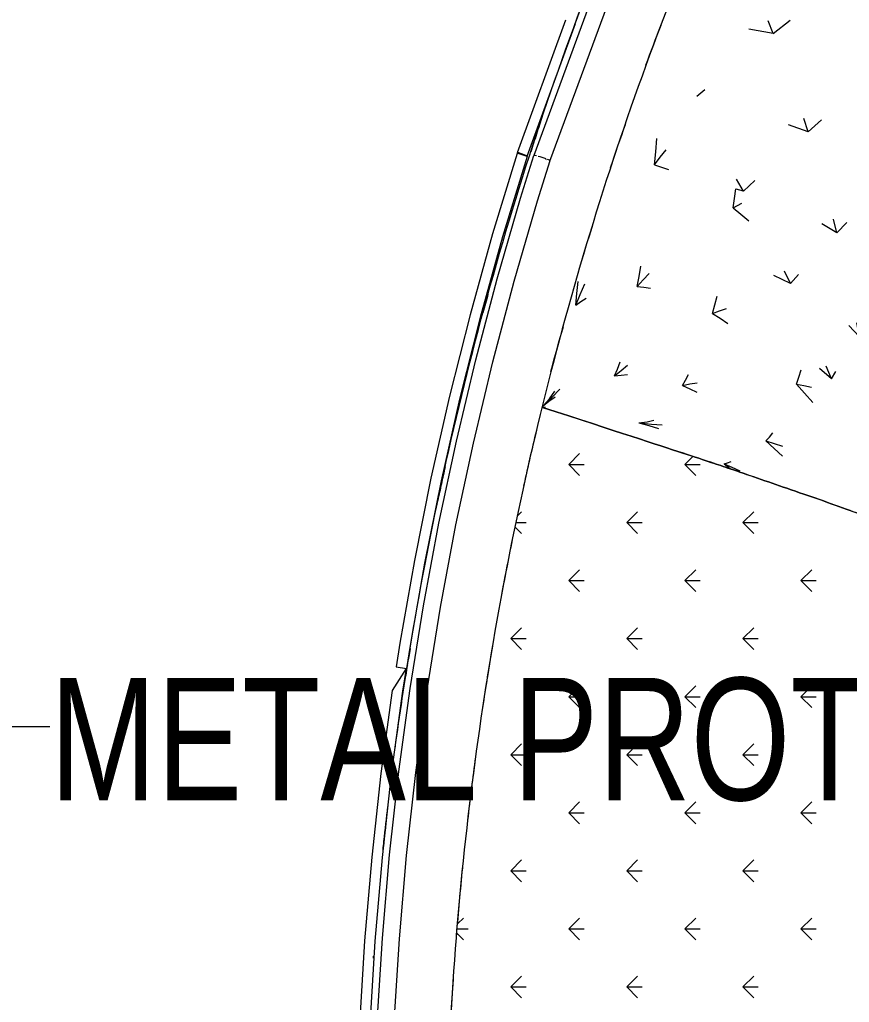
# Model space of a CAD drawing. Header units: millimetres. Extents: x 12827 to 178996, y -27589 to 73652.
# Drawn here: x 96932 to 99499, y 51820 to 54861 of the extents above; entities that cross this region are included whole.
import ezdxf

# ---------------------------------------------------------------- set-up
doc = ezdxf.new("R2010")
doc.units = ezdxf.units.MM
for name, color, linetype, lineweight in [('A-FLOR', 192, 'Continuous', 9), ('A-FLOR-HRAL', 11, 'Continuous', 9), ('A-FLOR-LEVL', 51, 'Continuous', 9), ('A-FLOR-PATT', 8, 'Continuous', 9), ('G-ANNO-TEXT', 231, 'Continuous', 5), ('Q-CASE', 31, 'Continuous', 20)]:
    doc.layers.add(name, color=color, linetype=linetype, lineweight=lineweight)
doc.styles.add('Swis721 BT_7', font='swiss.ttf', dxfattribs={"width": 0.75, "height": 378.428351})

# ---------------------------------------------------------------- blocks, each defined once
blk = doc.blocks.new('Casework 10 - Casework 10-17982864-Copy of 1_F')
at = {"layer": 'Q-CASE'}
for p, q in [((98523.4, 54440.8), (98708.9, 54944.2)), ((98652, 54850.2), (98685.5, 54942.4)), ((98572.4, 54422.4), (98758, 54925.8)), ((98472.3, 54449.3), (98621.4, 54859.8)), ((98502.3, 54438.1), (98651.4, 54848.7)), ((98562.4, 54427.2), (98560.1, 54428.1)), ((98097, 52858.3), (98128.6, 52853.4))]:
    blk.add_line(p, q, dxfattribs=at)
at = {"layer": 'Q-CASE', "flags": 128}
for points in [[(98025.7, 51242), (98028.9, 51501.1), (98038.5, 51760.2), (98054.4, 52018.9), (98076.7, 52277.1), (98105.4, 52534.7), (98140.4, 52791.5), (98181.7, 53047.5), (98229.3, 53302.4), (98283.2, 53556), (98343.2, 53808.1), (98409.5, 54058.8), (98482, 54307.9), (98523.3, 54440.5)], [(98078.1, 51242), (98081.3, 51500.5), (98090.9, 51758.9), (98106.8, 52017), (98129.2, 52274.5), (98157.8, 52531.5), (98192.8, 52787.6), (98234.1, 53043), (98281.7, 53297.2), (98335.6, 53550.1), (98395.7, 53801.6), (98462, 54051.6), (98534.4, 54300), (98573.3, 54424.6)], [(98471.3, 54446.7), (98395.4, 54198.1), (98325.6, 53947.6), (98262, 53695.5), (98204.6, 53442.1), (98153.5, 53187.3), (98108.6, 52931.3), (98097, 52858.3)], [(98501.8, 54436.9), (98426, 54188.7), (98356.4, 53938.7), (98292.9, 53686.9), (98235.6, 53433.9), (98184.6, 53179.5), (98139.8, 52923.9), (98128.6, 52853.4)], [(98472.3, 54449.3), (98476.6, 54447.2), (98487.2, 54443), (98497.8, 54439.2), (98502.3, 54438.1)], [(98502.3, 54438.1), (98498, 54440.3), (98487.4, 54444.5), (98476.8, 54448.2), (98472.3, 54449.3)], [(98526.6, 54440.2), (98524.7, 54440.7), (98523.4, 54440.8)], [(97971.2, 51232.1), (97974.4, 51491.9), (97984, 51751.6), (98000, 52011), (98022.3, 52269.9), (98050.9, 52528.1), (98085.9, 52785.6), (98128.6, 52853.4)], [(98003.2, 51232.1), (98006.4, 51491.5), (98016, 51750.8), (98032, 52009.8), (98054.3, 52268.3), (98082.9, 52526.1), (98117.9, 52783.2), (98128.6, 52853.4)]]:
    blk.add_lwpolyline(points, dxfattribs=at)
at = {"layer": 'Q-CASE'}
for centre, major_axis, start_param, end_param in [((98486.6, 54441.8), (-15.2, 4.9), 3.148915, 6.290507), ((98548.3, 54432.6), (-25, 8), 5.46941, 6.219109), ((98548.3, 54432.6), (-25, 8), 4.219912, 5.21951), ((98548.3, 54432.6), (-25, 8), 3.220313, 3.970012)]:
    blk.add_ellipse(centre, major_axis=major_axis, ratio=0.047453, start_param=start_param, end_param=end_param, dxfattribs=at)
blk = doc.blocks.new('Railings 58 - Railings 95-17990512-Copy of 1_F')
at = {"layer": 'A-FLOR-HRAL'}
for points in [[(96993.1, 56474.9), (96807.8, 56065.7), (96480.8, 55227.5), (96126.2, 53925.2), (95911.6, 52592.8), (95863.5, 51694.3), (95863.4, 51245.1)], [(97100.7, 56427.6), (96917.1, 56022.1), (96593.2, 55191.7), (96241.9, 53901.6), (96029.3, 52581.5), (95981.6, 51691.4), (95981.4, 51246.3)]]:
    blk.add_open_spline(points, degree=3, dxfattribs=at)
blk = doc.blocks.new('FP_208-Copy of 1_F')
at = {"layer": 'A-FLOR-PATT'}
for p, q in [((98900, 54451.5), (98903.8, 54492.9)), ((98896.1, 54411), (98900, 54451.5)), ((98914.2, 54434.8), (98932.5, 54457.9)), ((98896.1, 54411), (98914.2, 54434.8)), ((98896.1, 54411), (98917.7, 54404.4)), ((98917.7, 54404.4), (98939.6, 54396.6)), ((99143.6, 54307.4), (99147.7, 54337.3)), ((99139.4, 54278.2), (99143.6, 54307.4)), ((99139.4, 54278.2), (99153, 54285.7)), ((99139.4, 54278.2), (99163.5, 54258.7)), ((99153, 54285.7), (99166.6, 54292.9)), ((99163.5, 54258.7), (99187.8, 54238)), ((98848.5, 54065.7), (98854.3, 54097.5)), ((98842.5, 54034.8), (98848.5, 54065.7)), ((98861.1, 54055.1), (98880.1, 54074.8)), ((98656.1, 54013.4), (98659.6, 54050.2)), ((98666.6, 54010.6), (98680.9, 54043.2)), ((98842.5, 54034.8), (98861.1, 54055.1)), ((98842.5, 54034.8), (98862.7, 54032.9)), ((98862.7, 54032.9), (98883.4, 54029.8)), ((98652.5, 53977.4), (98656.1, 54013.4)), ((98652.5, 53977.4), (98666.6, 54010.6)), ((98668.7, 53988.7), (98685.2, 53998.7)), ((99083, 53977.9), (99089.7, 54005.2)), ((98652.5, 53977.4), (98668.7, 53988.7)), ((99076.1, 53951.6), (99083, 53977.9)), ((99097.6, 53959.6), (99119, 53967)), ((99076.1, 53951.6), (99097.6, 53959.6)), ((99076.1, 53951.6), (99099.5, 53936.8)), ((99099.5, 53936.8), (99123.1, 53920.9)), ((98782.1, 53779.4), (98790.3, 53801.6)), ((98793.4, 53774.9), (98812.6, 53791.3)), ((98772.3, 53758.5), (98782.1, 53779.4)), ((98772.3, 53758.5), (98793.4, 53774.9)), ((98772.3, 53758.5), (98792.6, 53760.9)), ((98792.6, 53760.9), (98812.5, 53762.4)), ((98992.4, 53745.5), (99001.8, 53763)), ((99335.1, 53732.9), (99342.5, 53754.5)), ((99342.5, 53754.5), (99349.7, 53777)), ((98983.2, 53728.8), (98992.4, 53745.5)), ((98983.2, 53728.8), (99005.3, 53733.4)), ((98983.2, 53728.8), (99005.1, 53718.9)), ((99005.3, 53733.4), (99028.3, 53737.1)), ((99335.1, 53732.9), (99358.3, 53728.5)), ((99335.1, 53732.9), (99360.5, 53705.3)), ((99358.3, 53728.5), (99381.5, 53723.5)), ((98551.8, 53665.7), (98578.5, 53691.5)), ((98569.7, 53680.6), (98589, 53694)), ((98571.7, 53687.5), (98588.2, 53711.3)), ((98578.5, 53691.5), (98603.7, 53717.3)), ((99005.1, 53718.9), (99027.5, 53707.6)), ((99360.5, 53705.3), (99386.1, 53676.6)), ((98549.6, 53662.5), (98558.7, 53662.1)), ((98551.8, 53665.7), (98571.7, 53687.5)), ((98551.8, 53665.7), (98569.7, 53680.6)), ((98847.8, 53613.4), (98873.4, 53616.1)), ((98847.8, 53613.4), (98887.1, 53609.3)), ((98847.8, 53613.4), (98879, 53604.8)), ((98873.4, 53616.1), (98894.2, 53621.2)), ((98879, 53604.8), (98908.4, 53595.7)), ((98887.1, 53609.3), (98920.3, 53606.7)), ((99241, 53557.1), (99251.7, 53569)), ((99251.7, 53569), (99261.9, 53581.9)), ((99241, 53557.1), (99266.7, 53549)), ((99241, 53557.1), (99266.7, 53534)), ((99266.7, 53549), (99292.1, 53540.5)), ((99266.7, 53534), (99292.5, 53509.7)), ((99111.7, 53486.6), (99122.1, 53489.9)), ((99111.7, 53486.6), (99135, 53476.2)), ((99111.7, 53486.6), (99129.8, 53472.3)), ((99122.1, 53489.9), (99133.4, 53493.6)), ((99135, 53476.2), (99160, 53464.7))]:
    blk.add_line(p, q, dxfattribs=at)
blk = doc.blocks.new('FP_209-Copy of 1_F')
at = {"layer": 'A-FLOR-PATT'}
for p, q in [((100514.7, 55411.4), (100531.7, 55466.4)), ((100514.7, 55411.4), (100470.9, 55440.4)), ((100514.7, 55411.4), (100524.8, 55418.7)), ((100177.9, 55162.9), (100187.3, 55214.4)), ((100177.9, 55162.9), (100129.7, 55189.9)), ((100177.9, 55162.9), (100238.4, 55208.3)), ((99555.2, 55044.6), (99613.7, 55088.9)), ((99555.2, 55044.6), (99484.2, 55060.7)), ((99555.2, 55044.6), (99547, 55087.7)), ((100358.1, 55013.4), (100346.2, 55027.2)), ((99875.1, 54930.5), (99877, 54978.4)), ((99875.1, 54930.5), (99929.3, 54972.9)), ((99875.1, 54930.5), (99822.7, 54955.5)), ((99263.6, 54817.4), (99247.8, 54857)), ((99263.6, 54817.4), (99315.7, 54858.8)), ((99263.6, 54817.4), (99188.3, 54831.6)), ((100095.9, 54769.8), (100107.9, 54822.5)), ((100095.9, 54769.8), (100062, 54803.5)), ((100095.9, 54769.8), (100145.8, 54810.2)), ((99606.4, 54714.2), (99600.7, 54758.5)), ((99606.4, 54714.2), (99549.7, 54737.1)), ((99606.4, 54714.2), (99654.2, 54753.5)), ((99026.9, 54623.9), (99051.7, 54644.7)), ((99850.1, 54564.2), (99854.5, 54613.3)), ((99850.1, 54564.2), (99812, 54595.9)), ((99850.1, 54564.2), (99893.6, 54601.6)), ((99371.7, 54513.9), (99358.5, 54554.7)), ((99371.7, 54513.9), (99413.1, 54550.2)), ((99371.7, 54513.9), (99310.7, 54534.8)), ((99638.3, 54374.7), (99635.2, 54420.2)), ((99994.7, 54367.7), (100009.2, 54421.5)), ((99638.3, 54374.7), (99595.9, 54404.4)), ((99638.3, 54374.7), (99675.5, 54409)), ((99994.7, 54367.7), (99975.1, 54408.1)), ((99994.7, 54367.7), (100033.8, 54403)), ((99171.1, 54329.7), (99150.3, 54366.9)), ((99171.1, 54329.7), (99206.1, 54363)), ((99171.1, 54329.7), (99148.9, 54336.4)), ((99460.6, 54201.3), (99449.9, 54243.2)), ((99805.9, 54188.9), (99812.8, 54239.2)), ((99460.6, 54201.3), (99413.9, 54228.9)), ((99460.6, 54201.3), (99491.3, 54232.6)), ((99805.9, 54188.9), (99782, 54227.3)), ((99805.9, 54188.9), (99838.7, 54221.2)), ((99316.8, 54043.9), (99265.8, 54069.5)), ((99316.8, 54043.9), (99298.6, 54082.3)), ((99316.8, 54043.9), (99341.2, 54072.2)), ((99651.1, 54026.2), (99622.9, 54062.6)), ((99651.1, 54026.2), (99650.5, 54072.9)), ((99651.1, 54026.2), (99677.5, 54055.5)), ((99874.2, 53956.4), (99868.9, 54003.6)), ((99874.2, 53956.4), (99891.2, 54011.5)), ((99874.2, 53956.4), (99902.7, 53986.7)), ((99530.3, 53879.6), (99497.8, 53914)), ((99530.3, 53879.6), (99522.1, 53922.8)), ((99530.3, 53879.6), (99550.3, 53905.9)), ((99742.4, 53804.5), (99732.8, 53849.6)), ((99742.4, 53804.5), (99751.9, 53856)), ((99742.4, 53804.5), (99764.5, 53831.8)), ((99443.4, 53749.1), (99427.7, 53788.7)), ((99443.4, 53749.1), (99406.6, 53781.4)), ((99443.4, 53749.1), (99457.1, 53772.3)), ((99644.5, 53668.6), (99630.7, 53711.7)), ((99644.5, 53668.6), (99646.5, 53716.6)), ((99644.5, 53668.6), (99660.3, 53692.9)), ((99580.6, 53548.8), (99562.5, 53589.9)), ((99580.6, 53548.8), (99575.1, 53593.2)), ((99580.6, 53548.8), (99590, 53570.1)), ((99734.3, 53536.2), (99754, 53592.4)), ((99734.3, 53536.2), (99743.4, 53590)), ((99734.3, 53536.2), (99752.2, 53561.4)), ((99550.7, 53445.1), (99528.2, 53484.2)), ((99550.7, 53445.1), (99537.6, 53486)), ((99550.7, 53445.1), (99553.7, 53463.4)), ((99659.5, 53411.1), (99671.6, 53463.7)), ((99659.5, 53411.1), (99664.3, 53462.9)), ((99659.5, 53411.1), (99671, 53433.3)), ((99618.4, 53302), (99619, 53351.8)), ((99618.4, 53302), (99623.1, 53351.1)), ((99618.4, 53302), (99623.6, 53321.2))]:
    blk.add_line(p, q, dxfattribs=at)

msp = doc.modelspace()

# ---------------------------------------------------------------- hatches: boundary and pattern name
at = {"layer": 'A-FLOR-PATT'}
h = msp.add_hatch(dxfattribs=at)
h.set_pattern_fill('FP_1924', color=256, style=0, pattern_type=2)
h.set_pattern_definition([(0, (98271.37, 43067.04), (179.605, 179.605), [47.625, -311.585]), (315, (98271.37, 43067.04), (179.605, 179.605), [47.625, -206.375]), (45, (98271.37, 43067.04), (-179.605, 179.605), [47.625, -206.375])])
h.paths.add_polyline_path([(98249.43102, 51199.53864), (102104.15133, 51310.35923), (101932.6907, 51542.90524), (101772.17859, 51749.04167), (101602.43598, 51960.44008), (101421.22391, 52181.42307), (101369.8355, 52242.89096), (101249.93199, 52364.10397), (101156.82008, 52450.83818), (101052.38534, 52538.94921), (100957.0267, 52612.2627), (100852.8771, 52686.70706), (100743.98166, 52757.97369), (100619.23465, 52834.0453), (100508.66647, 52895.85583), (100375.59209, 52964.9054), (100209.65388, 53045.7443), (100034.66518, 53125.95592), (99878.8569, 53192.67135), (99614.63196, 53299.04308), (99462.30337, 53356.11116), (99213.33633, 53442.49837), (98937.055, 53534.94189), (98549.22347, 53661.0465), (98517.99037, 53529.87911), (98459.04705, 53263.05829), (98394.07124, 52915.02449), (98342.9404, 52580.17269), (98298.934, 52198.82427), (98271.44649, 51861.63742), (98255.84687, 51554.77556), (98255.84541, 51554.74577), (98254.9394, 51519.02274), (98249.49073, 51203.00178)], flags=0)

# ---------------------------------------------------------------- linework, layer by layer
at = {"layer": 'A-FLOR'}
for start, end in [(166.514810758, 167.564801749), (168.442207127, 169.501794414), (170.369957686, 171.444448039), (172.296376783, 173.400972737), (174.222059739, 175.381197988), (176.148316822, 177.43119723)]:
    msp.add_arc((108549.43116, 51199.53864), 10300.00014, start, end, dxfattribs=at)
for points, knots in [([(98140.07637, 52916.43459), (98168.14225, 53086.59908), (98270.22632, 53623.29364), (98512.05916, 54512.11778), (98783.92349, 55209.15413), (98938.04985, 55549.69407)], [-0.61538461538, -0.61538461538, -0.61538461538, -0.61538461538, -0.5, -0.25, 0, 0, 0, 0]), ([(99582.31558, 53311.54401), (99555.74209, 53321.74546), (99466.96861, 53355.18732), (99325.82469, 53403.78576), (99072.30901, 53491.08372), (99012.32042, 53510.57718), (98549.3014, 53661.02118)], [-2.3936004494, -2.3936004494, -2.3936004494, -2.3936004494, -2.1015219222, -1.4434727898, -0.8962152066, -0.0008500402, -0.0008500402, -0.0008500402, -0.0008500402]), ([(98549.30371, 53661.02043), (99013.13162, 53510.31361), (99072.08495, 53491.15652), (99325.88443, 53403.76635), (99486.55443, 53348.44323), (99638.97079, 53289.93607), (99753.99103, 53243.46488), (99891.16909, 53188.04134), (100033.0509, 53127.81609), (100280.63357, 53013.93715), (100516.81753, 52893.59541), (100654.84539, 52813.90498), (100755.38591, 52751.08029), (100840.73492, 52695.654), (100926.89425, 52635.32459), (101044.4157, 52546.76582), (101135.49609, 52470.34031), (101237.5497, 52379.87692), (101369.8355, 52242.89096)], [0.0008500398, 0.0008500398, 0.0008500398, 0.0008500398, 0.8962152066, 1.4434727898, 2.1015219222, 2.6015670417, 3.0775782453, 3.5436099661, 4.1720036925, 4.9284859472, 5.6907053775, 6.2845499902, 6.6997983248, 7.0557731209, 7.4430226199, 7.8490056947, 8.2891045015, 8.7765349946, 8.7765349946, 8.7765349946, 8.7765349946]), ([(98056.32084, 52293.67684), (98057.18062, 52301.92197), (98061.83733, 52346.16762), (98066.87682, 52390.35594), (98071.21042, 52426.2759)], [-0.755546967256, -0.755546967256, -0.755546967256, -0.755546967256, -0.75, -0.725778592242, -0.725778592242, -0.725778592242, -0.725778592242])]:
    msp.add_open_spline(points, degree=3, knots=knots, dxfattribs=at)
for points in [[(99165.80761, 55446.60964), (99015.33355, 55114.13938), (98749.91153, 54433.62051), (98462.16199, 53376.03566), (98288.22951, 52293.89288), (98249.4342, 51564.4755), (98249.43102, 51199.53864)], [(98869.50471, 54719.28732), (98884.6424, 54760.92032), (98900.4886, 54802.27711), (98916.81862, 54843.44561)], [(98760.33516, 54403.16316), (98774.9736, 54447.89069), (98790.44313, 54492.31226), (98806.54375, 54536.5018)], [(98662.83834, 54088.31983), (98676.30631, 54134.40744), (98690.66183, 54180.18718), (98705.73472, 54225.71834)], [(98575.75503, 53771.64945), (98587.8569, 53818.57196), (98600.87968, 53865.19434), (98614.67716, 53911.56445)], [(98093.59875, 52605.95166), (98107.48718, 52709.19473), (98123.45495, 52812.06976), (98140.87446, 52914.71735)], [(98026.62345, 51956.50707), (98026.78195, 51958.71061), (98026.94102, 51960.91412), (98027.10068, 51963.1176)]]:
    msp.add_open_spline(points, degree=3, dxfattribs=at)
at = {"layer": 'A-FLOR-LEVL'}
for points, knots in [([(98540.48458, 54534.72836), (98537.27642, 54525.10072), (98528.07669, 54497.3842), (98519.03802, 54469.62241), (98513.20602, 54451.48966)], [0.1033688219387, 0.1033688219387, 0.1033688219387, 0.1033688219387, 0.1062545358835, 0.1116727408694, 0.1116727408694, 0.1116727408694, 0.1116727408694]), ([(98248.0909, 53476.57387), (98244.26882, 53459.28308), (98236.75325, 53424.6777), (98229.24618, 53390.05195), (98225.50083, 53372.73347)], [0.207473566956, 0.207473566956, 0.207473566956, 0.207473566956, 0.212509071767, 0.217544640903, 0.217544640903, 0.217544640903, 0.217544640903])]:
    msp.add_open_spline(points, degree=3, knots=knots, dxfattribs=at)
for points in [[(98380.89344, 54010.81422), (98375.64304, 53991.82308), (98370.46886, 53972.81418), (98365.36421, 53953.7887)], [(98135.68739, 52889.61845), (98135.17241, 52886.44529), (98134.65743, 52883.27201), (98134.14251, 52880.09861)], [(98131.68815, 52864.78919), (98129.90145, 52853.61173), (98128.11496, 52842.43277), (98126.33197, 52831.25213)], [(98065.18742, 52375.60551), (98064.35815, 52368.2132), (98063.52901, 52360.82043), (98062.70895, 52353.42673)], [(98060.00846, 52328.48253), (98059.74477, 52326.03251), (98059.48108, 52323.58246), (98059.21927, 52321.13225)], [(98058.61278, 52315.43859), (98058.30914, 52312.58401), (98058.00899, 52309.72918), (98057.71227, 52306.87411)]]:
    msp.add_open_spline(points, degree=3, dxfattribs=at)
at = {"layer": 'G-ANNO-TEXT', "color": 130}
msp.add_line((95622.20787, 52673.67645), (97025.51198, 52673.67645), dxfattribs=at)

# ---------------------------------------------------------------- block references
at = {"layer": 'A-FLOR'}
for name in ['FP_209-Copy of 1_F', 'FP_208-Copy of 1_F']:
    msp.add_blockref(name, (0, 0), dxfattribs=at)
at = {"layer": 'A-FLOR-HRAL'}
msp.add_blockref('Railings 58 - Railings 95-17990512-Copy of 1_F', (0, 0), dxfattribs=at)
at = {"layer": 'Q-CASE'}
msp.add_blockref('Casework 10 - Casework 10-17982864-Copy of 1_F', (0, 0), dxfattribs=at)

# ---------------------------------------------------------------- texts
at = {"layer": 'G-ANNO-TEXT', "color": 7, "insert": (97025.51198, 52824.16829), "char_height": 378.4283513, "width": 8976, "attachment_point": 1, "line_spacing_factor": 1.00667, "style": 'Swis721 BT_7'}
msp.add_mtext('METAL PROTECTIVE BARRIER 1100m (H)', dxfattribs=at)

doc.saveas('drawing.dxf')
